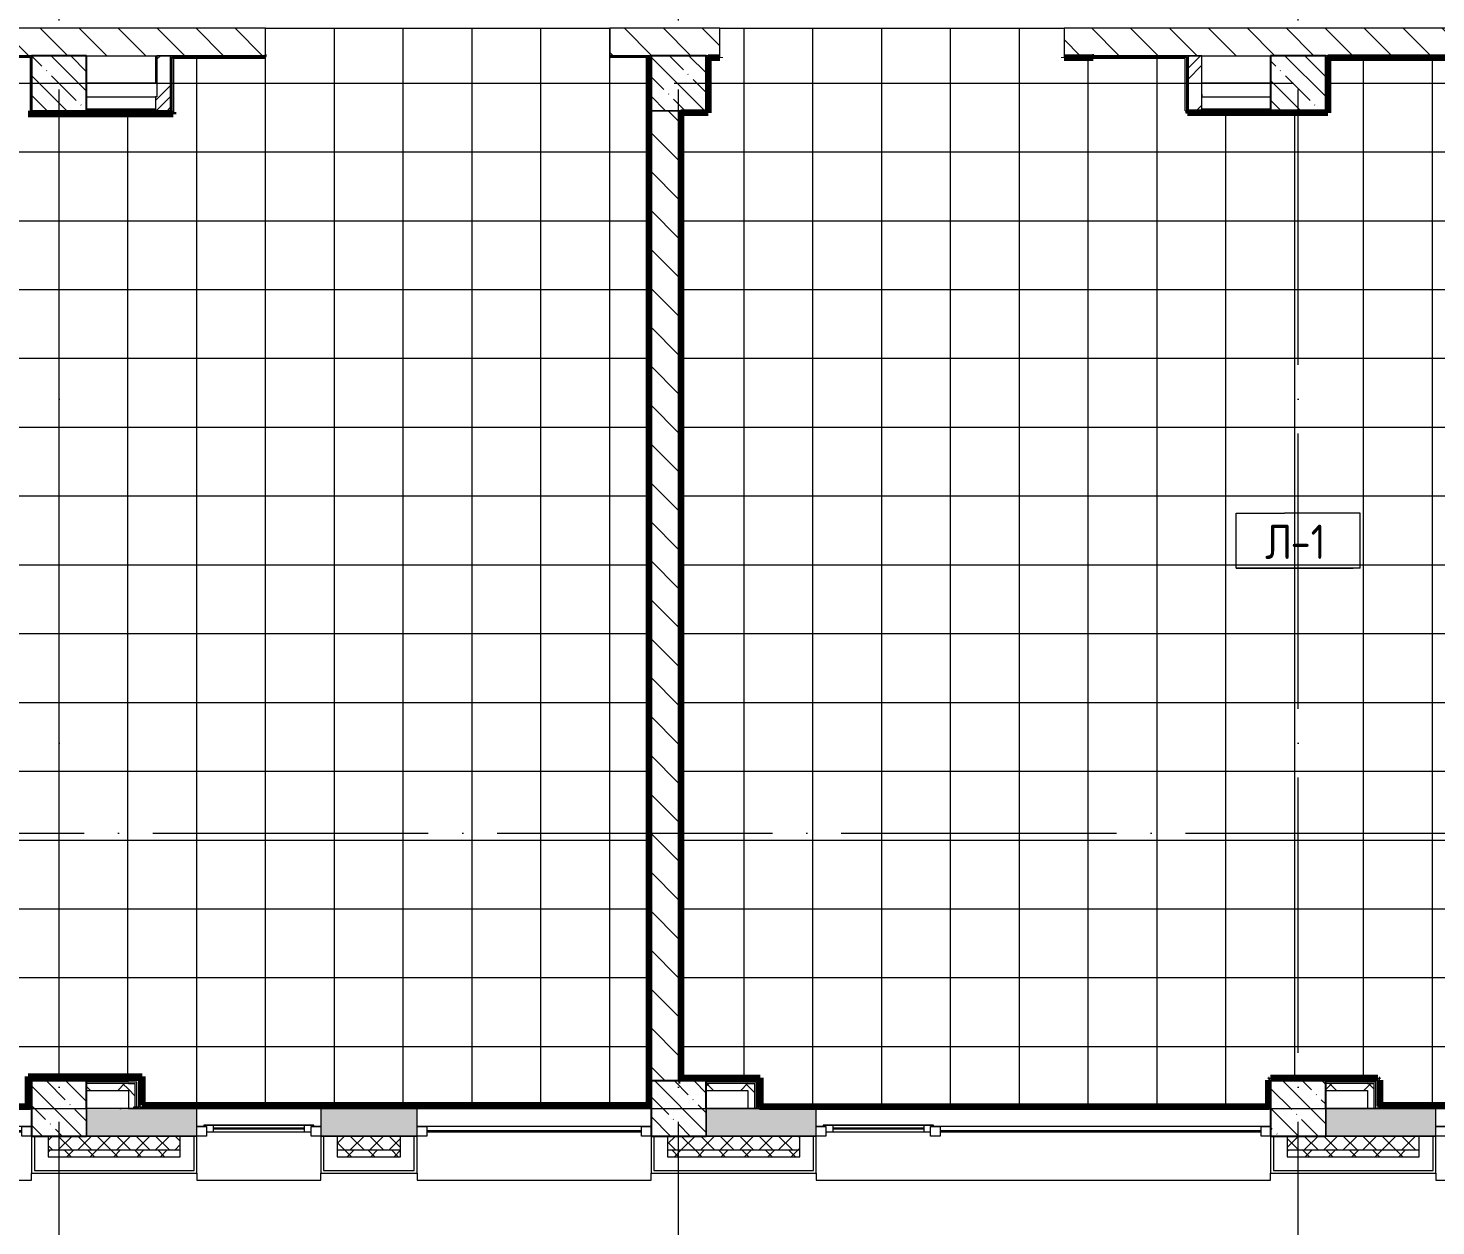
# Model space of a CAD drawing. Header units: millimetres. Extents: x -4370 to 196781, y -4577 to 61202.
# Drawn here: x 13025 to 23250, y 42672 to 51375 of the extents above; entities that cross this region are included whole.
import ezdxf

# ---------------------------------------------------------------- set-up
doc = ezdxf.new("R2010")
doc.units = ezdxf.units.MM
doc.linetypes.add('ADSK_Линия сетки', pattern=[2500, 2000, -250, 0, -250])
for name, color, linetype, lineweight in [('A-FLOR-____-IDEN', 11, 'Continuous', 20), ('A-FLOR-____-OTLN', 192, 'Continuous', 9), ('A-FLOR-____-PATT', 8, 'Continuous', 9), ('A-GENM-____-MCUT', 13, 'Continuous', 9), ('A-GENM-____-OTLN', 13, 'Continuous', 9), ('A-GLAZ-____-MCUT', 151, 'Continuous', 9), ('A-GLAZ-____-OTLN', 151, 'Continuous', 9), ('A-WALL-____-MCUT', 113, 'Continuous', 9), ('A-WALL-____-PATT', 111, 'Continuous', 9), ('A-WALL-FNSH-MCUT', 113, 'Continuous', 9), ('I-WALL-____-OTLN', 2, 'Continuous', 9), ('S-COLS-____-MCUT', 52, 'Continuous', 9), ('S-COLS-____-OTLN', 52, 'Continuous', 9), ('S-GRID-____-OTLN', 1, 'Continuous', 9)]:
    doc.layers.add(name, color=color, linetype=linetype, lineweight=lineweight)
doc.styles.add('GOST Common_1', font='GOST_Common.ttf', dxfattribs={"width": 0.9, "height": 250})
pattern_1 = [(135, (0, 0), (-141.42136, -141.42136), [])]
pattern_2 = [(45, (0, 0), (-224.5064, 224.5064), []), (45, (79.38, 0), (0, 449.0128), []), (45, (-79.38, 0), (0, 449.0128), [])]
pattern_3 = [(135, (0, 0), (-142.5612, -142.5612), []), (135, (142.56, 0), (-142.5612, -142.5612), [252.016, -50.403, 3.353, -47.05])]
pattern_4 = [(45, (0, 0), (-141.42136, 141.42136), []), (135, (0, 0), (-141.42136, -141.42136), [])]

# ---------------------------------------------------------------- blocks, each defined once
blk = doc.blocks.new('Окно_СКБ_2Ст1 - Окно_СКБ_2Ст 3300_ОК2л-V4-О_АИ_ПП_0_000_Целиком')
at = {"layer": 'A-GLAZ-____-MCUT', "color": 90}
for p, q in [((-1650, -195), (-1650, -125)), ((-1650, -125), (-1580, -125)), ((-1580, -195), (-1650, -195)), ((-1580, -195), (-1600, -195)), ((-1600, -195), (-1600, -205)), ((-1580, -125), (-1580, -195)), ((-820, -155), (-1580, -155)), ((-1580, -155), (-1580, -195)), ((-1530, -205), (-1530, -155)), ((-870, -205), (-870, -155)), ((-820, -195), (-820, -125)), ((-820, -125), (-750, -125)), ((-820, -195), (-820, -155)), ((-750, -195), (-820, -195)), ((-800, -195), (-820, -195)), ((-800, -205), (-800, -195)), ((-750, -125), (-750, -195)), ((1580, -195), (1580, -125)), ((1580, -125), (1650, -125)), ((1650, -195), (1580, -195)), ((1650, -125), (1650, -195)), ((-1600, -205), (-800, -205)), ((-800, -205), (-1600, -205))]:
    blk.add_line(p, q, dxfattribs=at)
at = {"layer": 'A-GLAZ-____-MCUT', "color": 10, "lineweight": 5}
for p, q in [((-1530, -175), (-870, -175)), ((-870, -185), (-1530, -185)), ((1580, -155), (-750, -155)), ((1580, -165), (-750, -165))]:
    blk.add_line(p, q, dxfattribs=at)
at = {"layer": 'A-GLAZ-____-OTLN', "color": 10, "lineweight": 5}
for p, q in [((-1650, -195), (-1600, -195)), ((-800, -195), (1650, -195))]:
    blk.add_line(p, q, dxfattribs=at)
blk = doc.blocks.new('Окно_СКБ_2Ст1 - Окно_СКБ_2Ст_3300_ОК1-V3-О_АИ_ПП_0_000_Целиком')
at = {"layer": 'A-GLAZ-____-MCUT', "color": 90}
for p, q in [((-1650, -195), (-1650, -125)), ((-1650, -125), (-1580, -125)), ((-1580, -195), (-1650, -195)), ((-1580, -125), (-1580, -195)), ((750, -195), (750, -125)), ((750, -125), (820, -125)), ((820, -195), (750, -195)), ((820, -195), (800, -195)), ((800, -195), (800, -205)), ((820, -125), (820, -195)), ((1580, -155), (820, -155)), ((820, -155), (820, -195)), ((870, -205), (870, -155)), ((1530, -205), (1530, -155)), ((1580, -195), (1580, -125)), ((1580, -125), (1650, -125)), ((1580, -195), (1580, -155)), ((1650, -195), (1580, -195)), ((1600, -195), (1580, -195)), ((1600, -205), (1600, -195)), ((1650, -125), (1650, -195)), ((800, -205), (1600, -205)), ((1600, -205), (800, -205))]:
    blk.add_line(p, q, dxfattribs=at)
at = {"layer": 'A-GLAZ-____-MCUT', "color": 10, "lineweight": 5}
for p, q in [((750, -155), (-1580, -155)), ((750, -165), (-1580, -165)), ((870, -175), (1530, -175)), ((1530, -185), (870, -185))]:
    blk.add_line(p, q, dxfattribs=at)
at = {"layer": 'A-GLAZ-____-OTLN', "color": 10, "lineweight": 5}
for p, q in [((-1650, -195), (800, -195)), ((1600, -195), (1650, -195))]:
    blk.add_line(p, q, dxfattribs=at)
blk = doc.blocks.new('Окно_СКБ_1Ст1 - 120_Окно_СКБ_1Ст_1700_ОК19Л-V6-О_АИ_ПП_0_000_Целиком')
at = {"layer": 'A-GLAZ-____-MCUT', "color": 90}
for p, q in [((-850, -195), (-850, -125)), ((-850, -125), (-780, -125)), ((-780, -195), (-850, -195)), ((-780, -125), (-780, -195)), ((780, -195), (780, -125)), ((780, -125), (850, -125)), ((850, -195), (780, -195)), ((850, -125), (850, -195))]:
    blk.add_line(p, q, dxfattribs=at)
at = {"layer": 'A-GLAZ-____-MCUT', "color": 10, "lineweight": 5}
for p, q in [((780, -155), (-780, -155)), ((780, -165), (-780, -165))]:
    blk.add_line(p, q, dxfattribs=at)
at = {"layer": 'A-GLAZ-____-OTLN', "color": 10, "lineweight": 5}
blk.add_line((-850, -195), (850, -195), dxfattribs=at)
blk = doc.blocks.new('WNW_Отлив1 - Отлив_металлический 2-28598290-О_АИ_ПП_0_000_Целиком')
at = {"layer": 'A-GLAZ-____-OTLN', "color": 10, "lineweight": 5}
for p, q in [((1650, 320), (-1650, 320)), ((-1650, 320), (-1650, 270)), ((1650, 270), (1650, 320))]:
    blk.add_line(p, q, dxfattribs=at)
blk = doc.blocks.new('WNW_Отлив1 - Отлив_металлический 2-28595994-О_АИ_ПП_0_000_Целиком')
at = {"layer": 'A-GLAZ-____-OTLN', "color": 10, "lineweight": 5}
for p, q in [((850, 320), (-850, 320)), ((-850, 320), (-850, 270)), ((850, 270), (850, 320))]:
    blk.add_line(p, q, dxfattribs=at)
blk = doc.blocks.new('BSC_Колонна _Прямоугольная - 400x400-V13-О_АИ_ПП_0_000_Целиком')
at = {"layer": 'S-COLS-____-OTLN', "lineweight": 5}
h = blk.add_hatch(dxfattribs=at)
h.set_pattern_fill('FP_38', color=256, style=0, pattern_type=2)
h.set_pattern_definition([(135, (-13249.98, -50975), (-142.5619, -142.5619), []), (135, (-13107.42, -50975), (-142.5619, -142.5619), [252.016, -50.403, 3.353, -47.05])])
h.paths.add_polyline_path([(-200, -200), (200, -200), (200, 200), (-200, 200)])
at = {"layer": 'S-COLS-____-MCUT', "color": 130, "lineweight": 25}
for p, q in [((200, 200), (-200, 200)), ((-200, 200), (-200, -200)), ((200, -190), (200, 200)), ((-200, -200), (200, -200)), ((200, -200), (200, -193))]:
    blk.add_line(p, q, dxfattribs=at)
blk = doc.blocks.new('BSC_Колонна _Прямоугольная - 400x400-V14-О_АИ_ПП_0_000_Целиком')
at = {"layer": 'S-COLS-____-OTLN', "lineweight": 5}
h = blk.add_hatch(dxfattribs=at)
h.set_pattern_fill('FP_39', color=256, style=0, pattern_type=2)
h.set_pattern_definition([(135, (-22249.98, -50975), (-142.5619, -142.5619), []), (135, (-22107.42, -50975), (-142.5619, -142.5619), [252.016, -50.403, 3.353, -47.05])])
h.paths.add_polyline_path([(-200, -200), (200, -200), (200, 200), (-200, 200)])
at = {"layer": 'S-COLS-____-MCUT', "color": 130, "lineweight": 25}
for p, q in [((200, 200), (-200, 200)), ((-200, 200), (-200, -200)), ((200, -200), (200, 200)), ((-200, -200), (200, -200))]:
    blk.add_line(p, q, dxfattribs=at)
blk = doc.blocks.new('Окно_СКБ_1Ст1 - 120_Окно_СКБ_1Ст_900_ОК3л-29018700-О_АИ_ПП_0_000_Целиком')
at = {"layer": 'A-GLAZ-____-MCUT', "color": 90}
for p, q in [((-450, -195), (-450, -125)), ((-450, -125), (-380, -125)), ((-380, -195), (-450, -195)), ((-380, -195), (-400, -195)), ((-400, -195), (-400, -205)), ((-380, -125), (-380, -195)), ((380, -155), (-380, -155)), ((-380, -155), (-380, -195)), ((-330, -205), (-330, -155)), ((330, -205), (330, -155)), ((380, -195), (380, -125)), ((380, -125), (450, -125)), ((380, -195), (380, -155)), ((450, -195), (380, -195)), ((400, -195), (380, -195)), ((400, -205), (400, -195)), ((450, -125), (450, -195)), ((-400, -205), (400, -205)), ((400, -205), (-400, -205))]:
    blk.add_line(p, q, dxfattribs=at)
at = {"layer": 'A-GLAZ-____-MCUT', "color": 10, "lineweight": 5}
for p, q in [((-330, -175), (330, -175)), ((330, -185), (-330, -185))]:
    blk.add_line(p, q, dxfattribs=at)
at = {"layer": 'A-GLAZ-____-OTLN', "color": 10, "lineweight": 5}
for p, q in [((-450, -195), (-400, -195)), ((400, -195), (450, -195))]:
    blk.add_line(p, q, dxfattribs=at)
blk = doc.blocks.new('WNW_Отлив1 - Отлив_металлический 2-28596055-О_АИ_ПП_0_000_Целиком')
at = {"layer": 'A-GLAZ-____-OTLN', "color": 10, "lineweight": 5}
for p, q in [((450, 320), (-450, 320)), ((-450, 320), (-450, 270)), ((450, 270), (450, 320))]:
    blk.add_line(p, q, dxfattribs=at)
blk = doc.blocks.new('ASML_АР_Отделка Люка - ВО Отделка люков_Грунтовка 0_Шпатлевка 0_Окраска 0_0-42722003-О_АИ_ПП_0_000_Целиком')
at = {"layer": 'A-GENM-____-MCUT', "color": 130, "lineweight": 25}
for p, q in [((250, 3), (-250, 3)), ((-250, 3), (-250, 0)), ((250, 0), (250, 3)), ((-250, 0), (250, 0))]:
    blk.add_line(p, q, dxfattribs=at)
blk = doc.blocks.new('0083_СОШ675_АР_R22_rvt-1-О_АИ_ПП_0_000_Целиком')
at = {"layer": 'A-WALL-____-PATT', "lineweight": 5}
h = blk.add_hatch(dxfattribs=at)
h.set_pattern_fill('FP_4', color=10, style=0, pattern_type=2)
h.set_pattern_definition(pattern_1)
h.paths.add_polyline_path([(25250, 51175), (25250, 51375), (20550, 51375), (20550, 51175), (20755, 51175), (20755, 51180), (20765, 51180), (20765, 51175), (24350, 51175)])
h.paths.add_polyline_path([(18050, 51175), (18050, 51375), (17250, 51375), (17250, 51175), (17519, 51175)])
h.paths.add_polyline_path([(14415, 51175), (14745, 51175), (14745, 51180), (14750, 51180), (14750, 51375), (10250, 51375), (10250, 51175), (13450, 51175)])
h = blk.add_hatch(dxfattribs=at)
h.set_pattern_fill('FP_8', color=10, style=0, pattern_type=2)
h.set_pattern_definition(pattern_2)
h.paths.add_polyline_path([(14060, 50875), (14060, 51175), (13960, 51175), (13960, 50875)])
h = blk.add_hatch(dxfattribs=at)
h.set_pattern_fill('FP_8', color=10, style=0, pattern_type=2)
h.set_pattern_definition(pattern_2)
h.paths.add_polyline_path([(21450, 50775), (21549, 50775), (21550, 51175), (21450, 51175), (21450, 50782)])
h = blk.add_hatch(dxfattribs=at)
h.set_pattern_fill('FP_8', color=10, style=0, pattern_type=2)
h.set_pattern_definition(pattern_2)
h.paths.add_polyline_path([(14060, 50775), (14060, 50875), (13950, 50875), (13950, 50775)])
h = blk.add_hatch(dxfattribs=at)
h.set_pattern_fill('FP_4', color=10, style=0, pattern_type=2)
h.set_pattern_definition(pattern_1)
h.paths.add_polyline_path([(17550, 43725), (17750, 43725), (17750, 50775), (17550, 50775), (17550, 44404)])
h = blk.add_hatch(dxfattribs=at)
h.set_pattern_fill('FP_56', color=252, style=0, pattern_type=2)
h.set_pattern_definition(pattern_4)
h.paths.add_polyline_path([(13753, 43657), (13753, 43707), (13450, 43707), (13450, 43657)])
h = blk.add_hatch(dxfattribs=at)
h.set_pattern_fill('FP_56', color=252, style=0, pattern_type=2)
h.set_pattern_definition(pattern_4)
h.paths.add_polyline_path([(13794, 43525), (13803, 43525), (13803, 43707), (13753, 43707), (13753, 43525)])
h = blk.add_hatch(dxfattribs=at)
h.set_pattern_fill('FP_56', color=252, style=0, pattern_type=2)
h.set_pattern_definition(pattern_4)
h.paths.add_polyline_path([(17950, 43657), (18253, 43657), (18253, 43707), (17950, 43707)])
h = blk.add_hatch(dxfattribs=at)
h.set_pattern_fill('FP_56', color=252, style=0, pattern_type=2)
h.set_pattern_definition(pattern_4)
h.paths.add_polyline_path([(18303, 43525), (18303, 43707), (18253, 43707), (18253, 43525)])
h = blk.add_hatch(dxfattribs=at)
h.set_pattern_fill('FP_56', color=252, style=0, pattern_type=2)
h.set_pattern_definition(pattern_4)
h.paths.add_polyline_path([(22753, 43657), (22753, 43707), (22450, 43707), (22450, 43657), (22487, 43657)])
h = blk.add_hatch(dxfattribs=at)
h.set_pattern_fill('FP_56', color=252, style=0, pattern_type=2)
h.set_pattern_definition(pattern_4)
h.paths.add_polyline_path([(22803, 43525), (22803, 43707), (22753, 43707), (22753, 43525)])
h = blk.add_hatch(dxfattribs=at)
h.set_pattern_fill('FP_5', color=10, style=0, pattern_type=2)
h.set_pattern_definition([(50, (0, 0), (364.3679, -31.8783), [38.1, -419.1]), (355, (0, 0), (-70.4859, 382.1133), [30.48, -335.28]), (100.451, (30.36, -2.66), (293.885, 350.2334), [32.38, -356.18]), (46.184, (0, 101.6), (542.1585, -84.0858), [57.15, -628.65]), (96.636, (45.2, 94.6), (474.805, 494.8554), [48.57, -534.27]), (351.184, (0, 101.6), (474.81, 494.85), [45.72, -502.92]), (21, (50.8, 76.2), (303.2285, -204.5305), [38.1, -419.1]), (326, (50.8, 76.2), (123.6039, 368.376), [30.48, -335.28]), (71.451, (76.07, 59.16), (426.8341, 163.8427), [32.38, -356.18]), (37.5, (0, 0), (6.17665, 169.11015), [16.764, -314.452, 16.764, -323.596, -336.55]), (37.5, (0, 0), (6.17665, 169.11015), [-671.576, 16.764, -319.786]), (7.5, (0, 0), (133.63888, 200.3615), [16.764, -177.292, 16.764, -306.832, -128.27]), (7.5, (0, 0), (133.63888, 200.3615), [-517.652, 16.764, -111.506]), (327.5, (-113.28, 0), (271.18182, -11.45836), [16.764, -110.236, 16.764, -379.476, -525.78]), (327.5, (-113.28, 0), (271.18182, -11.45836), [-523.24, 16.764, -509.016]), (317.5, (-164.08, 0), (296.2585, 50.85285), [16.764, -148.336, 16.764, -246.38, -373.38]), (317.5, (-164.08, 0), (296.2585, 50.85285), [-428.244, 16.764, -356.616])])
h.paths.add_polyline_path([(54350, 43325), (54350, 43525), (53550, 43525), (53550, 43325), (54155, 43325)])
h.paths.add_polyline_path([(51730, 43325), (51850, 43325), (51850, 43525), (51150, 43525), (51150, 43325), (51671, 43325)])
h.paths.add_polyline_path([(49050, 43325), (49850, 43325), (49850, 43525), (49050, 43525)])
h.paths.add_polyline_path([(44550, 43325), (45350, 43325), (45350, 43525), (44550, 43525)])
h.paths.add_polyline_path([(40494, 43325), (40850, 43325), (40850, 43525), (40050, 43525), (40050, 43325), (40170, 43325)])
h.paths.add_polyline_path([(36730, 43325), (36750, 43325), (36750, 43525), (36350, 43525), (36350, 43325), (36630, 43325)])
h.paths.add_polyline_path([(35550, 43325), (35950, 43325), (35950, 43525), (35550, 43525)])
h.paths.add_polyline_path([(33850, 43325), (33850, 43525), (33150, 43525), (33150, 43325), (33830, 43325)])
h.paths.add_polyline_path([(32250, 43325), (32250, 43525), (31450, 43525), (31450, 43325), (32230, 43325)])
h.paths.add_polyline_path([(27454, 43325), (27750, 43325), (27750, 43525), (26950, 43525), (26950, 43325), (27144, 43325)])
h.paths.add_polyline_path([(23230, 43325), (23250, 43325), (23250, 43525), (22450, 43525), (22450, 43325), (23130, 43325)])
h.paths.add_polyline_path([(18750, 43325), (18750, 43525), (17950, 43525), (17950, 43325), (18730, 43325)])
h.paths.add_polyline_path([(15830, 43325), (15850, 43325), (15850, 43525), (15150, 43525), (15150, 43325), (15730, 43325)])
h.paths.add_polyline_path([(14130, 43325), (14250, 43325), (14250, 43525), (13450, 43525), (13450, 43325), (14104, 43325)])
h.paths.add_polyline_path([(9136, 43325), (9750, 43325), (9750, 43525), (8950, 43525), (8950, 43325)])
h.paths.add_polyline_path([(4450, 43325), (5250, 43325), (5250, 43525), (4450, 43525)])
h.paths.add_polyline_path([(730, 43325), (750, 43325), (750, 43525), (200, 43525), (200, 43325), (630, 43325)])
h = blk.add_hatch(dxfattribs=at)
h.set_pattern_fill('FP_6', color=10, style=0, pattern_type=2)
h.set_pattern_definition([(45, (0, 0), (-70.71068, 70.71068), []), (135, (0, 0), (-70.71068, -70.71068), [])])
h.paths.add_polyline_path([(69063, 43225), (69063, 43325), (62670, 43325), (62670, 43225), (69058, 43225)])
h.paths.add_polyline_path([(59123, 43225), (59130, 43225), (59130, 43325), (58170, 43325), (58170, 43225)])
h.paths.add_polyline_path([(54630, 43225), (54630, 43325), (53670, 43325), (53670, 43225), (54155, 43225)])
h.paths.add_polyline_path([(51730, 43225), (51730, 43325), (51270, 43325), (51270, 43225), (51671, 43225)])
h.paths.add_polyline_path([(49188, 43225), (50130, 43225), (50130, 43325), (49170, 43325), (49170, 43225)])
h.paths.add_polyline_path([(45630, 43225), (45630, 43325), (44670, 43325), (44670, 43225)])
h.paths.add_polyline_path([(41130, 43225), (41130, 43325), (40170, 43325), (40170, 43225)])
h.paths.add_polyline_path([(36630, 43225), (36630, 43325), (35670, 43325), (35670, 43225)])
h.paths.add_polyline_path([(33730, 43225), (33730, 43325), (33270, 43325), (33270, 43225)])
h.paths.add_polyline_path([(32130, 43225), (32130, 43325), (31170, 43325), (31170, 43225), (31801, 43225)])
h.paths.add_polyline_path([(27630, 43225), (27630, 43325), (26670, 43325), (26670, 43225), (26833, 43225)])
h.paths.add_polyline_path([(23130, 43225), (23130, 43325), (22170, 43325), (22170, 43225)])
h.paths.add_polyline_path([(17670, 43225), (18630, 43225), (18630, 43325), (17670, 43325), (17670, 43249)])
h.paths.add_polyline_path([(15730, 43225), (15730, 43325), (15270, 43325), (15270, 43225)])
h.paths.add_polyline_path([(13170, 43225), (14130, 43225), (14130, 43325), (13170, 43325), (13170, 43249)])
h.paths.add_polyline_path([(9630, 43225), (9630, 43325), (8670, 43325), (8670, 43225), (9447, 43225)])
h.paths.add_polyline_path([(4479, 43225), (5130, 43225), (5130, 43325), (4170, 43325), (4170, 43225)])
h.paths.add_polyline_path([(630, 43225), (630, 43325), (-300, 43325), (-300, 43225)])
h = blk.add_hatch(dxfattribs=at)
h.set_pattern_fill('FP_1', color=10, style=0, pattern_type=2)
h.set_pattern_definition([(135, (0, 0), (-84.85281, -84.85281), []), (225, (0, 0), (84.85281, -84.85281), [])])
h.paths.add_polyline_path([(69063, 43175), (69063, 43225), (62670, 43225), (62670, 43175), (69058, 43175)])
h.paths.add_polyline_path([(59123, 43175), (59130, 43175), (59130, 43225), (58170, 43225), (58170, 43175)])
h.paths.add_polyline_path([(54630, 43175), (54630, 43225), (53670, 43225), (53670, 43175), (54155, 43175)])
h.paths.add_polyline_path([(51671, 43175), (51730, 43175), (51730, 43225), (51270, 43225), (51270, 43175)])
h.paths.add_polyline_path([(49188, 43175), (50130, 43175), (50130, 43225), (49170, 43225), (49170, 43175)])
h.paths.add_polyline_path([(45630, 43175), (45630, 43225), (44670, 43225), (44670, 43175)])
h.paths.add_polyline_path([(40170, 43175), (41130, 43175), (41130, 43225), (40170, 43225)])
h.paths.add_polyline_path([(35670, 43175), (36630, 43175), (36630, 43225), (35670, 43225)])
h.paths.add_polyline_path([(33730, 43175), (33730, 43225), (33270, 43225), (33270, 43175)])
h.paths.add_polyline_path([(31801, 43175), (32130, 43175), (32130, 43225), (31170, 43225), (31170, 43175)])
h.paths.add_polyline_path([(27630, 43175), (27630, 43225), (26670, 43225), (26670, 43175), (26833, 43175)])
h.paths.add_polyline_path([(22170, 43175), (23130, 43175), (23130, 43225), (22170, 43225)])
h.paths.add_polyline_path([(18630, 43175), (18630, 43225), (17670, 43225), (17670, 43175)])
h.paths.add_polyline_path([(15270, 43175), (15730, 43175), (15730, 43225), (15270, 43225)])
h.paths.add_polyline_path([(14130, 43175), (14130, 43225), (13170, 43225), (13170, 43175)])
h.paths.add_polyline_path([(9447, 43175), (9630, 43175), (9630, 43225), (8670, 43225), (8670, 43175)])
h.paths.add_polyline_path([(4170, 43175), (5130, 43175), (5130, 43225), (4170, 43225)])
h.paths.add_polyline_path([(630, 43175), (630, 43225), (-350, 43225), (-350, 43175)])
at = {"layer": 'S-COLS-____-OTLN', "lineweight": 5}
h = blk.add_hatch(dxfattribs=at)
h.set_pattern_fill('FP_3', color=256, style=0, pattern_type=2)
h.set_pattern_definition(pattern_3)
h.paths.add_polyline_path([(17750, 50775), (17950, 50775), (17950, 51175), (17550, 51175), (17550, 50775)])
h = blk.add_hatch(dxfattribs=at)
h.set_pattern_fill('FP_3', color=256, style=0, pattern_type=2)
h.set_pattern_definition(pattern_3)
h.paths.add_polyline_path([(13050, 43325), (13450, 43325), (13450, 43725), (13050, 43725)])
h = blk.add_hatch(dxfattribs=at)
h.set_pattern_fill('FP_3', color=256, style=0, pattern_type=2)
h.set_pattern_definition(pattern_3)
h.paths.add_polyline_path([(17550, 43325), (17950, 43325), (17950, 43725), (17550, 43725)])
h = blk.add_hatch(dxfattribs=at)
h.set_pattern_fill('FP_3', color=256, style=0, pattern_type=2)
h.set_pattern_definition(pattern_3)
h.paths.add_polyline_path([(22050, 43325), (22450, 43325), (22450, 43725), (22050, 43725)])
at = {"layer": 'A-FLOR-____-OTLN', "color": 90}
for p, q in [((13950, 51175), (13950, 50975)), ((13950, 50975), (13450, 50975)), ((22050, 50975), (21550, 50975))]:
    blk.add_line(p, q, dxfattribs=at)
at = {"layer": 'A-WALL-____-MCUT', "color": 50, "lineweight": 13}
for p, q in [((14750, 51375), (10250, 51375)), ((14750, 51180), (14750, 51375)), ((18050, 51375), (17250, 51375)), ((17250, 51375), (17250, 51175)), ((18050, 51175), (18050, 51375)), ((25250, 51375), (20550, 51375)), ((20550, 51375), (20550, 51175)), ((10250, 51175), (13050, 51175)), ((13450, 51175), (14745, 51175)), ((14060, 51175), (13960, 51175)), ((13960, 51175), (13960, 50875)), ((14060, 50875), (14060, 51175)), ((17250, 51175), (18050, 51175)), ((20550, 51175), (20755, 51175)), ((20765, 51175), (22050, 51175)), ((21550, 51175), (21450, 51175)), ((21450, 51175), (21450, 50775)), ((21550, 50895), (21550, 51175)), ((22450, 51175), (25250, 51175)), ((13960, 50875), (13950, 50875)), ((13950, 50875), (13950, 50785)), ((14060, 50775), (14060, 50875)), ((21549, 50785), (21549, 50895)), ((21549, 50895), (21550, 50895)), ((22050, 50875), (22049, 50875)), ((22049, 50875), (22049, 50785)), ((13950, 50782), (13950, 50775)), ((13950, 50775), (14060, 50775)), ((17550, 50775), (17550, 43725)), ((17750, 43725), (17750, 50775)), ((21450, 50775), (21549, 50775)), ((21549, 50775), (21549, 50782)), ((22049, 50782), (22049, 50775)), ((22049, 50775), (22050, 50775)), ((13450, 43707), (13450, 43657)), ((13753, 43707), (13450, 43707)), ((13753, 43707), (13803, 43707)), ((13803, 43525), (13803, 43707)), ((17550, 43725), (17750, 43725)), ((17950, 43707), (17950, 43657)), ((18253, 43707), (17950, 43707)), ((18253, 43707), (18303, 43707)), ((18303, 43525), (18303, 43707)), ((22450, 43707), (22450, 43657)), ((22753, 43707), (22450, 43707)), ((22753, 43707), (22803, 43707)), ((22803, 43525), (22803, 43707)), ((13450, 43657), (13753, 43657)), ((13753, 43657), (13753, 43525)), ((17950, 43657), (18253, 43657)), ((18253, 43657), (18253, 43525)), ((22450, 43657), (22753, 43657)), ((22753, 43657), (22753, 43525)), ((14250, 43525), (13450, 43525)), ((13753, 43525), (13803, 43525)), ((14250, 43325), (14250, 43525)), ((15850, 43525), (15150, 43525)), ((15150, 43525), (15150, 43325)), ((15850, 43325), (15850, 43525)), ((18750, 43525), (17950, 43525)), ((18253, 43525), (18303, 43525)), ((18750, 43325), (18750, 43525)), ((22828, 43525), (22450, 43525)), ((22753, 43525), (22803, 43525)), ((22828, 43525), (23250, 43525)), ((23250, 43525), (22828, 43525)), ((23250, 43325), (23250, 43525)), ((14130, 43325), (13450, 43325)), ((13450, 43325), (14130, 43325)), ((14230, 43325), (14130, 43325)), ((14130, 43325), (14230, 43325)), ((14250, 43325), (14230, 43325)), ((14230, 43325), (14250, 43325)), ((15170, 43325), (15150, 43325)), ((15150, 43325), (15170, 43325)), ((15270, 43325), (15170, 43325)), ((15170, 43325), (15270, 43325)), ((15730, 43325), (15270, 43325)), ((15270, 43325), (15730, 43325)), ((15830, 43325), (15730, 43325)), ((15730, 43325), (15830, 43325)), ((15850, 43325), (15830, 43325)), ((15830, 43325), (15850, 43325)), ((18630, 43325), (17950, 43325)), ((17950, 43325), (18630, 43325)), ((18730, 43325), (18630, 43325)), ((18630, 43325), (18730, 43325)), ((18750, 43325), (18730, 43325)), ((18730, 43325), (18750, 43325)), ((23130, 43325), (22450, 43325)), ((22450, 43325), (23130, 43325)), ((23230, 43325), (23130, 43325)), ((23130, 43325), (23230, 43325)), ((23250, 43325), (23230, 43325)), ((23230, 43325), (23250, 43325))]:
    blk.add_line(p, q, dxfattribs=at)
at = {"layer": 'A-WALL-____-MCUT', "color": 10, "lineweight": 5}
for p, q in [((17750, 50775), (17550, 50775)), ((13753, 43719), (13450, 43719)), ((13753, 43719), (13803, 43719)), ((13803, 43719), (13815, 43719)), ((13815, 43525), (13815, 43719)), ((18253, 43719), (17950, 43719)), ((18253, 43719), (18303, 43719)), ((18303, 43719), (18315, 43719)), ((18315, 43525), (18315, 43719)), ((22753, 43719), (22450, 43719)), ((22753, 43719), (22803, 43719)), ((22803, 43719), (22815, 43719)), ((22815, 43525), (22815, 43719)), ((13450, 43525), (13450, 43325)), ((17950, 43525), (17950, 43325)), ((22450, 43525), (22450, 43325)), ((22828, 43545), (22828, 43525)), ((13070, 43325), (13070, 43075)), ((13170, 43325), (13170, 43225)), ((14130, 43225), (14130, 43325)), ((14230, 43075), (14230, 43325)), ((15170, 43325), (15170, 43075)), ((15270, 43325), (15270, 43225)), ((15730, 43225), (15730, 43325)), ((15830, 43075), (15830, 43325)), ((17570, 43325), (17570, 43075)), ((17670, 43325), (17670, 43225)), ((18630, 43225), (18630, 43325)), ((18730, 43075), (18730, 43325)), ((22070, 43325), (22070, 43075)), ((22170, 43325), (22170, 43225)), ((23130, 43225), (23130, 43325)), ((23230, 43075), (23230, 43325)), ((13170, 43225), (13170, 43175)), ((13170, 43225), (14130, 43225)), ((13170, 43175), (14130, 43175)), ((14130, 43175), (14130, 43225)), ((15270, 43225), (15270, 43175)), ((15270, 43225), (15730, 43225)), ((15270, 43175), (15730, 43175)), ((15730, 43175), (15730, 43225)), ((17670, 43225), (17670, 43175)), ((17670, 43225), (18630, 43225)), ((17670, 43175), (18630, 43175)), ((18630, 43175), (18630, 43225)), ((22170, 43225), (22170, 43175)), ((22170, 43225), (23130, 43225)), ((22170, 43175), (23130, 43175)), ((23130, 43175), (23130, 43225)), ((13070, 43075), (14230, 43075)), ((15170, 43075), (15830, 43075)), ((17570, 43075), (18730, 43075)), ((22070, 43075), (23230, 43075))]:
    blk.add_line(p, q, dxfattribs=at)
at = {"layer": 'A-WALL-____-MCUT', "color": 90}
for p, q in [((13450, 43325), (13170, 43325)), ((17950, 43325), (17670, 43325)), ((22450, 43325), (22170, 43325))]:
    blk.add_line(p, q, dxfattribs=at)
at = {"layer": 'A-WALL-FNSH-MCUT', "color": 90}
for p, q in [((13753, 43732), (13450, 43732)), ((13450, 43732), (13450, 43719)), ((13450, 43719), (13450, 43707)), ((13803, 43732), (13753, 43732)), ((13815, 43732), (13803, 43732)), ((13828, 43732), (13815, 43732)), ((13828, 43525), (13828, 43732)), ((18253, 43732), (17950, 43732)), ((17950, 43732), (17950, 43719)), ((17950, 43719), (17950, 43707)), ((18303, 43732), (18253, 43732)), ((18315, 43732), (18303, 43732)), ((18328, 43732), (18315, 43732)), ((18328, 43525), (18328, 43732)), ((22753, 43732), (22450, 43732)), ((22450, 43732), (22450, 43719)), ((22450, 43719), (22450, 43707)), ((22803, 43732), (22753, 43732)), ((22815, 43732), (22803, 43732)), ((22828, 43732), (22815, 43732)), ((22828, 43545), (22828, 43732)), ((13803, 43525), (13815, 43525)), ((13815, 43525), (13828, 43525)), ((18303, 43525), (18315, 43525)), ((18315, 43525), (18328, 43525)), ((22803, 43525), (22815, 43525)), ((22815, 43525), (22828, 43525)), ((23250, 43545), (22828, 43545)), ((23250, 43525), (23250, 43545)), ((13070, 43325), (13050, 43325)), ((13050, 43325), (13050, 43055)), ((13170, 43325), (13070, 43325)), ((14250, 43055), (14250, 43325)), ((15150, 43325), (15150, 43055)), ((15850, 43055), (15850, 43325)), ((17570, 43325), (17550, 43325)), ((17550, 43325), (17550, 43055)), ((17670, 43325), (17570, 43325)), ((18750, 43055), (18750, 43325)), ((22070, 43325), (22050, 43325)), ((22050, 43325), (22050, 43055)), ((22170, 43325), (22070, 43325)), ((23250, 43055), (23250, 43325)), ((13050, 43055), (14250, 43055)), ((15150, 43055), (15850, 43055)), ((17550, 43055), (18750, 43055)), ((22050, 43055), (23250, 43055))]:
    blk.add_line(p, q, dxfattribs=at)
at = {"layer": 'I-WALL-____-OTLN', "color": 90}
for p, q in [((13450, 50875), (13950, 50875)), ((21550, 50895), (21550, 50875)), ((21550, 50875), (22049, 50875)), ((9750, 43525), (13040, 43525)), ((14250, 43525), (15150, 43525)), ((15850, 43525), (17550, 43525)), ((18750, 43525), (22040, 43525)), ((22040, 43525), (22050, 43525)), ((23250, 43545), (26540, 43545))]:
    blk.add_line(p, q, dxfattribs=at)
at = {"layer": 'S-COLS-____-MCUT', "color": 130, "lineweight": 25}
for p, q in [((17950, 51175), (17550, 51175)), ((17550, 51175), (17550, 50775)), ((17950, 50775), (17950, 51175)), ((17750, 50775), (17950, 50775)), ((13450, 43725), (13050, 43725)), ((13050, 43725), (13050, 43325)), ((13450, 43525), (13450, 43725)), ((17950, 43725), (17550, 43725)), ((17550, 43725), (17550, 43325)), ((17950, 43525), (17950, 43725)), ((22450, 43725), (22050, 43725)), ((22050, 43725), (22050, 43325)), ((22450, 43525), (22450, 43725)), ((13050, 43325), (13450, 43325)), ((17550, 43325), (17950, 43325)), ((22050, 43325), (22450, 43325))]:
    blk.add_line(p, q, dxfattribs=at)
at = {"layer": 'S-COLS-____-OTLN', "color": 90}
for p, q in [((17550, 50775), (17750, 50775)), ((13450, 43325), (13450, 43525)), ((17950, 43325), (17950, 43525)), ((22450, 43325), (22450, 43525))]:
    blk.add_line(p, q, dxfattribs=at)
at = {"layer": 'A-GENM-____-OTLN', "color": 90, "lineweight": 9, "rotation": 180}
for p in [(13700, 50785), (21799, 50785)]:
    blk.add_blockref('ASML_АР_Отделка Люка - ВО Отделка люков_Грунтовка 0_Шпатлевка 0_Окраска 0_0-42722003-О_АИ_ПП_0_000_Целиком', p, dxfattribs=at)
at = {"layer": 'A-GLAZ-____-OTLN', "color": 90, "lineweight": 9, "rotation": 180}
for name, p in [('Окно_СКБ_2Ст1 - Окно_СКБ_2Ст_3300_ОК1-V3-О_АИ_ПП_0_000_Целиком', (11400, 43200)), ('Окно_СКБ_1Ст1 - 120_Окно_СКБ_1Ст_900_ОК3л-29018700-О_АИ_ПП_0_000_Целиком', (14700, 43200)), ('Окно_СКБ_1Ст1 - 120_Окно_СКБ_1Ст_1700_ОК19Л-V6-О_АИ_ПП_0_000_Целиком', (16700, 43200)), ('Окно_СКБ_2Ст1 - Окно_СКБ_2Ст_3300_ОК1-V3-О_АИ_ПП_0_000_Целиком', (20400, 43200)), ('Окно_СКБ_2Ст1 - Окно_СКБ_2Ст 3300_ОК2л-V4-О_АИ_ПП_0_000_Целиком', (24900, 43200)), ('WNW_Отлив1 - Отлив_металлический 2-28598290-О_АИ_ПП_0_000_Целиком', (11400, 43325)), ('WNW_Отлив1 - Отлив_металлический 2-28596055-О_АИ_ПП_0_000_Целиком', (14700, 43325)), ('WNW_Отлив1 - Отлив_металлический 2-28595994-О_АИ_ПП_0_000_Целиком', (16700, 43325)), ('WNW_Отлив1 - Отлив_металлический 2-28598290-О_АИ_ПП_0_000_Целиком', (20400, 43325)), ('WNW_Отлив1 - Отлив_металлический 2-28598290-О_АИ_ПП_0_000_Целиком', (24900, 43325))]:
    blk.add_blockref(name, p, dxfattribs=at)
at = {"layer": 'S-COLS-____-OTLN', "color": 90, "lineweight": 9}
for name, p in [('BSC_Колонна _Прямоугольная - 400x400-V13-О_АИ_ПП_0_000_Целиком', (13250, 50975)), ('BSC_Колонна _Прямоугольная - 400x400-V14-О_АИ_ПП_0_000_Целиком', (22250, 50975))]:
    blk.add_blockref(name, p, dxfattribs=at)
blk = doc.blocks.new('BSC_Колонна _Прямоугольная - ПР-1_Профиль торцевой для плитки-V82-О_АИ_ПП_0_000_Целиком')
at = {"layer": 'S-COLS-____-MCUT'}
for p, q in [((0, 5), (-5, 5)), ((-5, 5), (-5, -5)), ((-5, -5), (5, -5)), ((5, -5), (5, 0))]:
    blk.add_line(p, q, dxfattribs=at)
blk = doc.blocks.new('BSC_Колонна _Прямоугольная - ПР-1_Профиль торцевой для плитки-3454341-О_АИ_ПП_0_000_Целиком')
at = {"layer": 'S-COLS-____-MCUT'}
for p, q in [((5, 5), (-5, 5)), ((-5, 5), (-5, -5)), ((5, -5), (5, 5)), ((-5, -5), (5, -5))]:
    blk.add_line(p, q, dxfattribs=at)
blk = doc.blocks.new('ADSK_Марка_Перекрытие - Типоразмер_ADSK_Марка-158127-О_АИ_ПП_0_000_Целиком')
at = {"layer": 'A-FLOR-____-IDEN'}
for p, q in [((-4.5, 4), (-1, 4)), ((-4.5, 0), (-4.5, 4)), ((4.5, 4), (-1, 4)), ((4.5, 0), (4.5, 4)), ((4.5, 0), (-4.5, 0)), ((-4.5, 0), (4, 0))]:
    blk.add_line(p, q, dxfattribs=at)

msp = doc.modelspace()

# ---------------------------------------------------------------- hatches: boundary and pattern name
at = {"layer": 'A-FLOR-____-PATT'}
h = msp.add_hatch(dxfattribs=at)
h.set_pattern_fill('FP_237', color=256, style=0, pattern_type=2)
h.set_pattern_definition([(270, (-91250.65, 164975.64), (500, 3e-14), []), (0, (-91250.65, 164975.64), (0, 500), [])])
h.paths.add_polyline_path([(17549.978078, 43525), (17549.96717, 43525.000586), (17519.251249, 43525.000586)])
h.paths.add_polyline_path([(17534.978078, 43535.000586), (17534.978078, 51165), (17250, 51165), (17250, 51374.999414), (14750, 51374.999414), (14750, 51180), (14755, 51180), (14755, 51170), (14750, 51170), (14750, 51155), (14080, 51155), (14080, 50765), (14077.5, 50765), (14077.5, 50750), (13024.978078, 50750), (13024.978078, 51150), (10285.021922, 51150), (10285.021922, 50840), (8974.978078, 50840), (8974.978078, 50750.000586), (8524.978078, 50750.000586), (8524.978078, 50840), (7224.978664, 50840), (7224.978078, 51150), (5959.978078, 51150), (5959.978078, 50750), (3429.978078, 50750), (3429.978078, 51155), (2800, 51155), (2799.978078, 51160), (2795, 51160), (2795, 51170), (2800, 51170), (2799.277683, 51374.999414), (299.978078, 51374.999414), (299.978078, 51165), (210, 51165), (210, 51157.5), (225, 51157.5), (225, 50750), (24.978078, 50750), (24.978078, 43825.000586), (640.020903, 43825.000586), (640.020903, 43550.000586), (4024.978078, 43550.000586), (4024.978078, 43757), (4852.581176, 43757), (4852.581176, 43550.000586), (8524.978078, 43550.000586), (8524.978078, 43757), (9352.581176, 43757), (9352.581176, 43540.000586), (13040, 43540.000586), (13040, 43542.500586), (13025, 43542.500586), (13025, 43757), (13852.581176, 43757), (13852.581176, 43550.000586), (17532.478078, 43550.000586), (17532.478078, 43535.000586)])
h.paths.add_polyline_path([(13449.978078, 43724.999414), (13449.978078, 43731.999414), (13050, 43732), (13050, 43724.999414), (13172.608144, 43724.999414)])
h.paths.add_polyline_path([(8549.978078, 43724.999414), (8949.978078, 43724.999414), (8949.96389, 43732), (8549.9781, 43732)])
h.paths.add_polyline_path([(4449.978078, 43724.999414), (4449.978078, 43731.999414), (4049.978078, 43731.999414), (4049.978078, 43724.999414)])
h.paths.add_polyline_path([(13752.581176, 43731.999414), (13752.578832, 43732), (13449.978078, 43731.999414)])
h.paths.add_polyline_path([(549.978079, 43800), (549.975734, 43800.000586), (443.153335, 43800.000586)])
h.paths.add_polyline_path([(10260.021922, 51125), (10260.021922, 51174.999414), (10249.978078, 51174.999414), (10249.978078, 51125)])
h.paths.add_polyline_path([(14077.5, 51157.5), (14077.5, 51165), (14070, 51165), (14070, 51157.5)])
h = msp.add_hatch(dxfattribs=at)
h.set_pattern_fill('FP_238', color=256, style=0, pattern_type=2)
h.set_pattern_definition([(270, (-77775.64, 164975.64), (500, 3e-14), []), (0, (-77775.64, 164975.64), (0, 500), [])])
h.paths.add_polyline_path([(21865.894355, 43540.000586), (22035, 43540.000586), (22035, 43731.999414), (22040, 43731.999414), (22040, 43741.999414), (22050, 43741.999414), (22050, 43746.999414), (22827.581176, 43746.999414), (22827.581176, 43741.999414), (22837.581176, 43741.999414), (22837.581176, 43731.999414), (22842.581176, 43731.999414), (22842.581176, 43545), (22845.081176, 43545), (22845.081176, 43550), (26534.978078, 43550), (26534.978078, 43739.999414), (26734.978078, 43739.999414), (26734.978078, 50760), (26534.978078, 50760), (26534.978078, 50849.999414), (25224.978078, 50849.999414), (25224.978078, 51160), (22464.978078, 51160), (22465, 50760), (21435, 50760), (21435, 50770), (21440, 50770), (21440, 50774.999414), (21430, 50774.999414), (21430, 51155), (20760, 51155), (20760, 51160), (20550, 51160), (20550, 51374.999414), (18050, 51374.999414), (18050, 51160), (17964.978078, 51160), (17964.978078, 50760), (17764.978078, 50760), (17764.978078, 43746.999414), (18342.581176, 43746.999414), (18342.581176, 43540.000586), (21770.806861, 43540.000586)])
h.paths.add_polyline_path([(22449.978078, 43724.999414), (22449.978078, 43731.999414), (22050, 43731.999414), (22050, 43724.999414), (22057, 43724.999414)])
h.paths.add_polyline_path([(17756.478078, 43724.999414), (17950, 43724.999414), (17949.978078, 43731.999414), (17750, 43731.999414), (17750, 43724.999414)])
h.paths.add_polyline_path([(25249.978078, 51124.999414), (25249.978078, 51174.999414), (25239.978078, 51174.999414), (25239.978078, 51124.999414)])
at = {"layer": 'A-WALL-____-PATT'}
for points in [[(13039.978078, 51165), (13039.978078, 51175), (10270.021922, 51175), (10270.021922, 51165), (11930.710114, 51165)], [(13049.978078, 50775), (13049.977492, 51174.999414), (13039.978078, 51174.999414), (13039.978078, 50775)], [(14070, 50775), (14070, 51165), (14060, 51165), (14060, 50775)], [(17539.978078, 43535.000586), (17549.978078, 43535.000586), (17549.978078, 51175), (17539.978078, 51175), (17539.978078, 44404.461702)], [(17959.978078, 50775), (17959.978078, 51175), (17949.978078, 51175), (17949.978078, 50775)], [(21450, 50775), (21450, 51165), (21440, 51165), (21440, 50775)], [(22459.978078, 50775), (22459.978078, 51174.999414), (22449.978664, 51174.999414), (22449.978078, 50775)], [(25229.978078, 51165), (25239.978078, 51165), (25239.978078, 51175), (22459.978078, 51175), (22459.978078, 51165), (24349.690415, 51165)], [(13039.978078, 50765), (14065, 50765.049019), (14065, 50770), (14070, 50770), (14070, 50775), (13039.978078, 50774.999414)], [(17759.978078, 50765), (17959.978078, 50765), (17959.978078, 50775), (17749.978078, 50775), (17749.978078, 50765)], [(17749.978078, 43741.999414), (17759.978078, 43741.999414), (17759.978078, 50765), (17749.978078, 50765), (17749.978078, 44404.461702)], [(21865.894355, 50765), (22459.978078, 50765), (22459.978078, 50775), (21440, 50775), (21440, 50770), (21445, 50770), (21445, 50765)], [(13050, 43535.000586), (13050, 43742), (13040, 43742), (13040, 43535.000586)], [(13050, 43732), (13827.581176, 43732), (13827.581176, 43742), (13050, 43742)], [(13837.581176, 43535.000586), (13837.581176, 43742), (13827.581176, 43742), (13827.581176, 43535.000586)], [(18327.581176, 43731.999414), (18337.581176, 43731.999414), (18337.581176, 43741.999414), (17759.978078, 43741.999414), (17759.978078, 43731.999414), (18140.200264, 43731.999414)], [(18337.581176, 43525.000586), (18337.581176, 43731.999414), (18327.581176, 43731.999414), (18327.581176, 43525.000586)], [(22827.581176, 43731.999414), (22837.581176, 43731.999414), (22837.581176, 43741.999414), (22040, 43741.999414), (22040, 43731.999414), (22486.84337, 43731.999414)], [(22050, 43535.000586), (22050, 43731.999414), (22040, 43731.999414), (22040, 43535.000586)], [(22837.581176, 43525), (22837.581176, 43731.999414), (22827.581176, 43731.999414), (22827.581176, 43525)], [(18750, 43525.000586), (18750, 43535.000586), (18337.581176, 43535.000586), (18337.581176, 43525.000586), (18450.674772, 43525.000586)], [(22837.581176, 43525), (23249.978078, 43525), (23249.978078, 43535), (22837.581176, 43535)]]:
    msp.add_hatch(color=7, dxfattribs=at).paths.add_polyline_path(points)
h = msp.add_hatch(color=7, dxfattribs=at)
h.paths.add_polyline_path([(17539.978078, 51165), (17539.978078, 51175), (17250, 51175), (17250, 51165), (17519.251249, 51165)])
h.paths.add_polyline_path([(14060, 51165), (14750, 51165), (14750, 51170), (14745, 51170), (14745, 51175), (14060, 51175)])
h = msp.add_hatch(color=7, dxfattribs=at)
h.paths.add_polyline_path([(21450, 51165), (21450, 51175), (20765, 51175), (20765, 51170), (20755, 51170), (20755, 51175), (20550, 51175), (20550, 51165), (21440, 51165)])
h.paths.add_polyline_path([(18050, 51165), (18050, 51175), (17959.978078, 51175), (17959.978078, 51165)])
h = msp.add_hatch(color=7, dxfattribs=at)
h.paths.add_polyline_path([(13050, 43525.000586), (13050, 43535.000586), (13040, 43535.000586), (13040, 43525.000586)])
h.paths.add_polyline_path([(9446.914053, 43525.000586), (9749.295802, 43525.000586), (9749.295802, 43535.000586), (9290.081176, 43535.000586), (9290.081176, 43525.000586)])
h = msp.add_hatch(color=7, dxfattribs=at)
h.paths.add_polyline_path([(15849.978078, 43525.000586), (15849.978078, 43535.000586), (15150, 43535.000586), (15150, 43525.000586)])
h.paths.add_polyline_path([(13793.557159, 43525.000586), (14250, 43525.000586), (14250, 43535.000586), (13790.081176, 43535.000586), (13790.081176, 43525.000586)])

# ---------------------------------------------------------------- linework, layer by layer
at = {"layer": 'A-FLOR-____-OTLN'}
for p, q in [((14750, 51374.999414), (17250, 51374.999414)), ((18050, 51374.999414), (20548.450354, 51374.999414))]:
    msp.add_line(p, q, dxfattribs=at)
at = {"layer": 'A-WALL-____-MCUT', "color": 7}
for p, q in [((13049.978078, 51175), (10260.021922, 51175)), ((10270.021922, 51165), (13039.978078, 51165)), ((13039.978078, 51165), (13039.978078, 50765)), ((14745, 51175), (14060, 51175)), ((14060, 51175), (14060, 50775)), ((14070, 51165), (14077.5, 51165)), ((14070, 51157.5), (14070, 51165)), ((14750, 51165), (14750, 51170)), ((17549.978078, 51175), (17250, 51175)), ((17250, 51175), (17250, 51165)), ((17250, 51165), (17539.978078, 51165)), ((17539.978078, 51165), (17539.978078, 43535.000586)), ((17549.978078, 43535.000586), (17549.978078, 51175)), ((17949.978078, 51175), (17949.978078, 50775)), ((18050, 51175), (17949.978078, 51175)), ((17959.978078, 50765), (17959.978078, 51165)), ((17959.978078, 51165), (18050, 51165)), ((18050, 51165), (18050, 51175)), ((20755, 51175), (20550, 51175)), ((20550, 51175), (20550, 51165)), ((20550, 51165), (20760, 51165)), ((21450, 51175), (20765, 51175)), ((21450, 50775), (21450, 51175)), ((25239.978078, 51175), (22449.978078, 51175)), ((22459.978078, 50765), (22459.978078, 51165)), ((22459.978078, 51165), (25229.978078, 51165)), ((13039.978078, 50765), (14065, 50765)), ((14060, 50775), (13449.978078, 50775)), ((17749.978078, 50775), (17749.978078, 43741.999414)), ((17949.978078, 50775), (17749.978078, 50775)), ((17759.978078, 43731.999414), (17759.978078, 50765)), ((17759.978078, 50765), (17959.978078, 50765)), ((21440, 50775), (21440, 50770)), ((21445, 50765), (22459.978078, 50765)), ((22049.978078, 50775), (21450, 50775)), ((13040, 43742), (13040, 43525.000586)), ((13837.581176, 43742), (13040, 43742)), ((13050, 43525.000586), (13050, 43732)), ((13050, 43732), (13827.581176, 43732)), ((13827.581176, 43732), (13827.581176, 43535.000586)), ((13837.581176, 43535.000586), (13837.581176, 43742)), ((18337.581176, 43741.999414), (17749.978078, 43741.999414)), ((17759.978078, 43731.999414), (18327.581176, 43731.999414)), ((18327.581176, 43731.999414), (18327.581176, 43525.000586)), ((18337.581176, 43535.000586), (18337.581176, 43741.999414)), ((22837.581176, 43741.999414), (22040, 43741.999414)), ((22040, 43741.999414), (22040, 43535.000586)), ((22050, 43731.999414), (22827.581176, 43731.999414)), ((22050, 43535.000586), (22050, 43731.999414)), ((22827.581176, 43731.999414), (22827.581176, 43525)), ((22837.581176, 43535), (22837.581176, 43741.999414)), ((13040, 43525.000586), (13050, 43525.000586)), ((13827.581176, 43535.000586), (13790.081176, 43535.000586)), ((13790.081176, 43535.000586), (13790.081176, 43525.000586)), ((13790.081176, 43525.000586), (14250, 43525.000586)), ((14250, 43535.000586), (13837.581176, 43535.000586)), ((14250, 43525.000586), (14250, 43535.000586)), ((15849.978078, 43535.000586), (15150, 43535.000586)), ((15150, 43535.000586), (15150, 43525.000586)), ((15150, 43525.000586), (15849.978078, 43525.000586)), ((15849.978078, 43525.000586), (15849.978078, 43535.000586)), ((17539.978078, 43535.000586), (17549.978078, 43535.000586)), ((18327.581176, 43525.000586), (18750, 43525.000586)), ((18750, 43535.000586), (18337.581176, 43535.000586)), ((18750, 43525.000586), (18750, 43535.000586)), ((22040, 43535.000586), (22050, 43535.000586)), ((22827.581176, 43525), (23249.978078, 43525)), ((23249.978078, 43535), (22837.581176, 43535)), ((23249.978078, 43525), (23249.978078, 43535))]:
    msp.add_line(p, q, dxfattribs=at)
at = {"layer": 'I-WALL-____-OTLN'}
for p, q in [((14070, 50765), (14070, 51157.5)), ((14080, 51157.5), (14070, 51157.5)), ((14077.5, 51165), (14750, 51165)), ((14077.5, 51155), (14077.5, 51165)), ((14750, 51155), (14077.5, 51155)), ((14080, 51157.5), (14080, 50765)), ((14750, 51155), (14750, 51165)), ((20760, 51165), (21440, 51165)), ((20760, 51165), (20760, 51155)), ((21430, 51155), (20760, 51155)), ((21430, 50775), (21430, 51155)), ((21440, 51165), (21440, 50775)), ((14070, 50765), (14080, 50765)), ((21430, 50775), (21440, 50775)), ((9749.295802, 43535.000586), (13040, 43535.000586)), ((14250, 43535.000586), (15150, 43535.000586)), ((15150, 43525.000586), (14250, 43525.000586)), ((15849.978078, 43535.000586), (17539.978078, 43535.000586)), ((17549.978078, 43525.000586), (15850, 43525.000586)), ((18750, 43535.000586), (22040, 43535.000586)), ((22049.978078, 43525.000586), (18750, 43525.000586)), ((23250, 43535), (26539.978078, 43535)), ((26549.978078, 43525), (23250, 43525))]:
    msp.add_line(p, q, dxfattribs=at)
at = {"layer": 'I-WALL-____-OTLN', "color": 5, "lineweight": 90}
for p, q in [((17534.978078, 43535.000586), (17534.978078, 51165)), ((17964.978078, 51160), (17964.978078, 50760)), ((18050, 51160), (17964.978078, 51160)), ((18050, 51160), (18050, 51165)), ((20550, 51165), (20550, 51160)), ((20760, 51160), (20550, 51160)), ((22464.978078, 51160), (22464.978078, 50775)), ((25224.978078, 51160), (22464.978078, 51160)), ((14077.5, 50750), (13024.978078, 50750)), ((14077.5, 50750), (14077.5, 50765)), ((17764.978078, 50760), (17764.978078, 43746.999414)), ((17964.978078, 50760), (17764.978078, 50760)), ((22465, 50760), (21445, 50760)), ((22459.978078, 50775), (22465, 50775)), ((22465, 50775), (22465, 50760)), ((13025, 43542.500586), (13025, 43757)), ((13025, 43757), (13852.581176, 43757)), ((13852.581176, 43757), (13852.581176, 43550.000586)), ((17750, 43731.999414), (17759.978078, 43731.999414)), ((17764.978078, 43746.999414), (18342.581176, 43746.999414)), ((18342.581176, 43746.999414), (18342.581176, 43535.000586)), ((22035, 43535.000586), (22035, 43731.999414)), ((22040, 43731.999414), (22035, 43731.999414)), ((22050, 43746.999414), (22827.581176, 43746.999414)), ((22050, 43746.999414), (22050, 43741.999414)), ((22827.581176, 43741.872443), (22827.581176, 43746.999414)), ((22842.581176, 43731.999414), (22837.581176, 43731.999414)), ((22842.581176, 43731.999414), (22842.581176, 43545)), ((9352.581176, 43540.000586), (13040, 43540.000586)), ((13025, 43542.500586), (13040, 43542.500586)), ((13852.581176, 43550.000586), (17532.478078, 43550.000586)), ((17532.478078, 43550.000586), (17532.478078, 43535.000586)), ((18337.581176, 43540.000586), (22040, 43540.000586)), ((22845.081176, 43550), (26534.978078, 43550)), ((22845.081176, 43550), (22845.081176, 43545))]:
    msp.add_line(p, q, dxfattribs=at)
at = {"layer": 'S-GRID-____-OTLN', "linetype": 'ADSK_Линия сетки'}
for p, q in [((13250, -3572.657751), (13250, 60644.999414)), ((17750, -3572.657751), (17750, 60644.999414)), ((22250, -3572.657751), (22250, 60644.999414)), ((-2283.763124, 50975.000586), (155078.554077, 50975.000586)), ((-3569.551216, 45525.000586), (156348.554077, 45525.000586)), ((-3553.763124, 43525.000586), (156348.554077, 43525.000586))]:
    msp.add_line(p, q, dxfattribs=at)

# ---------------------------------------------------------------- block references
at = {"lineweight": 5}
msp.add_blockref('0083_СОШ675_АР_R22_rvt-1-О_АИ_ПП_0_000_Целиком', (0, 0), dxfattribs=at)
at = {"layer": 'A-FLOR-____-IDEN', "xscale": 99.99999999999993, "yscale": 99.99999999999993, "zscale": 99.99999999999993}
msp.add_blockref('ADSK_Марка_Перекрытие - Типоразмер_ADSK_Марка-158127-О_АИ_ПП_0_000_Целиком', (22250, 47449.999707), dxfattribs=at)
at = {"layer": 'S-COLS-____-OTLN'}
for name, p in [('BSC_Колонна _Прямоугольная - ПР-1_Профиль торцевой для плитки-3454341-О_АИ_ПП_0_000_Целиком', (14750, 51175)), ('BSC_Колонна _Прямоугольная - ПР-1_Профиль торцевой для плитки-3454341-О_АИ_ПП_0_000_Целиком', (20760, 51175)), ('BSC_Колонна _Прямоугольная - ПР-1_Профиль торцевой для плитки-V82-О_АИ_ПП_0_000_Целиком', (14070, 50765)), ('BSC_Колонна _Прямоугольная - ПР-1_Профиль торцевой для плитки-3454341-О_АИ_ПП_0_000_Целиком', (21440, 50765))]:
    msp.add_blockref(name, p, dxfattribs=at)

# ---------------------------------------------------------------- texts
at = {"layer": 'A-FLOR-____-IDEN', "lineweight": 9, "char_height": 250, "attachment_point": 1, "style": 'GOST Common_1'}
for s, insert, width in [('\\fGOST Common|b0|i0|c204|p34|;\\W.9;Л', (22010.319154, 47767.837281), 223.6708125), ('-1', (22194.866029, 47767.837281), 331.898625)]:
    msp.add_mtext(s, dxfattribs=dict(at, insert=insert, width=width))

doc.saveas('drawing.dxf')
